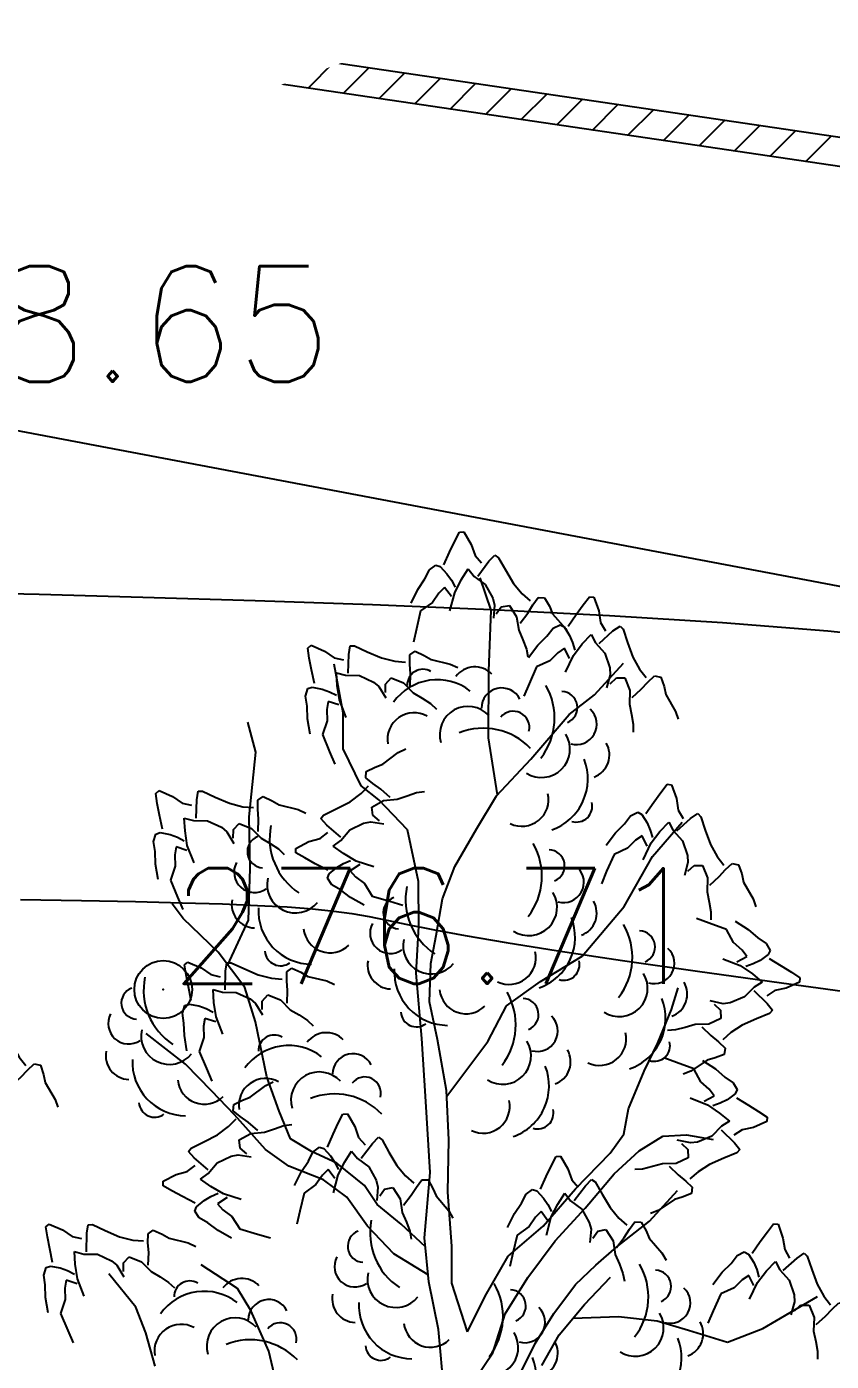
# Model space of a CAD drawing. Header units: millimetres. Extents: x 524954 to 526204, y 9523489 to 9524010.
# Drawn here: x 525832.31 to 525839.28, y 9523689.98 to 9523701.54 of the extents above; entities that cross this region are included whole.
import ezdxf
from ezdxf import colors
from ezdxf.entities.mleader import LeaderData, LeaderLine
from ezdxf.enums import TextEntityAlignment as Align
from ezdxf.math import Vec2, Vec3

# ---------------------------------------------------------------- set-up
doc = ezdxf.new("R2010")
doc.units = ezdxf.units.MM
doc.header["$PDMODE"] = 32
doc.header["$PDSIZE"] = 0.5
doc.linetypes.add('ACAD_ISO12W100', pattern=[21, 12, -3, 0, -3, 0, -3])
for name, color, linetype in [('Arbre', 34, 'ACAD_ISO12W100'), ('Cloture', 7, 'Continuous'), ('CN_01_00', 3, 'Continuous'), ('CN_02_00', 4, 'Continuous'), ('ETQ PAIR', 7, 'Continuous'), ('Murs', 1, 'Continuous'), ('Route - Route de la corniche de Brazzaville - Textes - Arcs', 1, 'Continuous'), ('TopoAlt', 3, 'Continuous'), ('TOPOJIS', 7, 'Continuous')]:
    doc.layers.add(name, color=color, linetype=linetype)
doc.styles.add('Affichages route', font='arial.ttf', dxfattribs={"height": 0.5})
doc.styles.add('Simplex 1.0', font='Simplex.shx', dxfattribs={"width": 0.99, "height": 1})
doc.styles.get("Standard").update_dxf_attribs({"font": 'arial.ttf'})
doc.linetypes.add('LIMITE1', pattern='A,6.35,-2.54,[133,ltypeshp.shx,S=2.54,R=0,X=-2.54,Y=0],-2.54,25.4', length=36.83)

# ---------------------------------------------------------------- blocks, each defined once
blk = doc.blocks.new('TCPOINT M')
at = {"color": 0}
blk.add_point((0, 0), dxfattribs=at)
at = {"layer": 'TopoAlt', "style": 'Simplex 1.0', "width": 0.99}
blk.add_attdef('ALT', (0.15, 0.15), '', height=1, dxfattribs=at)
blk = doc.blocks.new('v088')
at = {"color": 3, "linetype": 'Continuous'}
for p, q in [((-0.024, 12.318), (0.016, 12.396)), ((0.016, 12.396), (0.055, 12.4)), ((0.055, 12.4), (0.118, 12.291)), ((-0.069, 12.224), (-0.024, 12.318)), ((0.118, 12.291), (0.152, 12.195)), ((-0.118, 12.113), (-0.069, 12.224)), ((0.152, 12.195), (0.207, 12.131)), ((0.175, 12.015), (0.272, 12.144)), ((0.272, 12.144), (0.324, 12.197)), ((0.324, 12.197), (0.356, 12.175)), ((0.356, 12.175), (0.415, 12.069)), ((-0.283, 11.991), (-0.243, 12.069)), ((-0.243, 12.069), (-0.188, 12.111)), ((-0.188, 12.111), (-0.15, 12.099)), ((-0.15, 12.099), (-0.092, 12.035)), ((-0.092, 12.035), (-0.054, 11.98)), ((0.032, 11.984), (0.092, 12.078)), ((0.092, 12.078), (0.144, 12.013)), ((0.415, 12.069), (0.484, 11.953)), ((-0.344, 11.901), (-0.283, 11.991)), ((-0.112, 11.918), (-0.162, 11.869)), ((-0.054, 11.839), (-0.112, 11.918)), ((-0.054, 11.98), (-0.022, 11.919)), ((-0.025, 11.872), (0.032, 11.984)), ((0.144, 12.013), (0.24, 11.942)), ((0.24, 11.942), (0.305, 11.825)), ((0.484, 11.953), (0.56, 11.862)), ((-0.403, 11.78), (-0.344, 11.901)), ((-0.162, 11.869), (-0.217, 11.788)), ((-0.066, 11.715), (-0.025, 11.872)), ((0.305, 11.825), (0.32, 11.765)), ((0.56, 11.862), (0.63, 11.801)), ((0.653, 11.766), (0.699, 11.829)), ((0.699, 11.829), (0.754, 11.828)), ((0.754, 11.828), (0.796, 11.754)), ((1.089, 11.768), (1.142, 11.837)), ((1.142, 11.837), (1.181, 11.833)), ((1.181, 11.833), (1.223, 11.714)), ((-0.32, 11.714), (-0.357, 11.558)), ((-0.217, 11.788), (-0.32, 11.714)), ((0.32, 11.765), (0.311, 11.65)), ((0.334, 11.69), (0.378, 11.749)), ((0.378, 11.749), (0.45, 11.762)), ((0.45, 11.762), (0.511, 11.664)), ((0.542, 11.608), (0.608, 11.694)), ((0.608, 11.694), (0.653, 11.766)), ((0.796, 11.754), (0.824, 11.689)), ((0.824, 11.689), (0.934, 11.561)), ((0.958, 11.583), (1.027, 11.683)), ((1.027, 11.683), (1.089, 11.768)), ((1.223, 11.714), (1.239, 11.614)), ((0.511, 11.664), (0.53, 11.547)), ((0.827, 11.564), (0.889, 11.595)), ((0.889, 11.595), (0.923, 11.575)), ((0.923, 11.575), (0.969, 11.502)), ((1.239, 11.614), (1.281, 11.541)), ((1.346, 11.541), (1.408, 11.583)), ((1.408, 11.583), (1.435, 11.556)), ((-0.357, 11.558), (-0.382, 11.444)), ((0.53, 11.547), (0.565, 11.463)), ((0.565, 11.463), (0.596, 11.383)), ((0.696, 11.418), (0.773, 11.494)), ((0.773, 11.494), (0.827, 11.564)), ((0.934, 11.561), (0.97, 11.497)), ((0.969, 11.502), (0.996, 11.441)), ((1.081, 11.429), (1.158, 11.51)), ((1.158, 11.51), (1.196, 11.437)), ((1.227, 11.433), (1.346, 11.541)), ((1.435, 11.556), (1.473, 11.441)), ((-1.299, 11.392), (-1.27, 11.417)), ((-1.285, 11.305), (-1.299, 11.392)), ((-1.27, 11.417), (-1.154, 11.366)), ((-1.154, 11.366), (-1.07, 11.309)), ((-0.947, 11.176), (-0.943, 11.337)), ((-0.943, 11.337), (-0.932, 11.411)), ((-0.932, 11.411), (-0.894, 11.412)), ((-0.894, 11.412), (-0.784, 11.361)), ((-0.784, 11.361), (-0.66, 11.307)), ((-0.413, 11.333), (-0.367, 11.365)), ((-0.413, 11.254), (-0.413, 11.333)), ((-0.367, 11.365), (-0.29, 11.329)), ((0.596, 11.383), (0.609, 11.315)), ((0.615, 11.31), (0.696, 11.418)), ((0.869, 11.352), (0.8, 11.283)), ((0.927, 11.391), (0.869, 11.352)), ((0.969, 11.302), (0.927, 11.391)), ((0.996, 11.441), (1.016, 11.375)), ((1.004, 11.329), (1.081, 11.429)), ((1.196, 11.437), (1.277, 11.348)), ((1.277, 11.348), (1.319, 11.221)), ((1.473, 11.441), (1.519, 11.314)), ((-1.266, 11.203), (-1.285, 11.305)), ((-1.07, 11.309), (-0.988, 11.29)), ((-0.66, 11.307), (-0.544, 11.278)), ((-0.544, 11.278), (-0.452, 11.27)), ((-0.408, 11.17), (-0.413, 11.254)), ((-0.29, 11.329), (-0.229, 11.292)), ((-0.229, 11.292), (-0.065, 11.254)), ((-0.065, 11.254), (0.001, 11.223)), ((0.685, 11.229), (0.619, 11.083)), ((0.8, 11.283), (0.685, 11.229)), ((0.935, 11.183), (1.004, 11.329)), ((1.319, 11.221), (1.323, 11.16)), ((1.519, 11.314), (1.577, 11.21)), ((-1.241, 11.084), (-1.266, 11.203)), ((-1.05, 11.179), (-0.971, 11.157)), ((-1.044, 11.067), (-1.05, 11.179)), ((-0.971, 11.157), (-0.851, 11.155)), ((-0.851, 11.155), (-0.73, 11.098)), ((-0.626, 11.08), (-0.576, 11.133)), ((-0.576, 11.133), (-0.468, 11.09)), ((-0.41, 11.061), (-0.408, 11.17)), ((1.323, 11.16), (1.292, 11.048)), ((1.323, 11.083), (1.377, 11.133)), ((1.377, 11.133), (1.45, 11.133)), ((1.45, 11.133), (1.492, 11.025)), ((1.577, 11.21), (1.635, 11.137)), ((1.65, 11.098), (1.708, 11.152)), ((1.708, 11.152), (1.762, 11.141)), ((1.762, 11.141), (1.789, 11.06)), ((-1.317, 10.975), (-1.297, 11.041)), ((-1.297, 11.041), (-1.259, 11.053)), ((-1.259, 11.053), (-1.174, 11.037)), ((-1.174, 11.037), (-1.111, 11.014)), ((-1.111, 11.014), (-1.05, 10.983)), ((-1.024, 10.943), (-1.044, 11.067)), ((-0.73, 11.098), (-0.682, 11.059)), ((-0.682, 11.059), (-0.622, 10.96)), ((-0.626, 11.006), (-0.626, 11.08)), ((-0.468, 11.09), (-0.384, 11.005)), ((-0.384, 11.005), (-0.307, 10.958)), ((0.619, 11.083), (0.573, 10.975)), ((1.492, 11.025), (1.489, 10.906)), ((1.512, 10.964), (1.592, 11.037)), ((1.592, 11.037), (1.65, 11.098)), ((1.789, 11.06), (1.804, 10.991)), ((1.804, 10.991), (1.889, 10.844)), ((-1.303, 10.889), (-1.317, 10.975)), ((-1.3, 10.78), (-1.303, 10.889)), ((-1.122, 10.929), (-1.134, 10.861)), ((-1.029, 10.899), (-1.122, 10.929)), ((-0.966, 10.792), (-1.024, 10.943)), ((-0.307, 10.958), (-0.234, 10.911)), ((-0.234, 10.911), (-0.184, 10.864)), ((1.489, 10.906), (1.508, 10.818)), ((-1.277, 10.647), (-1.3, 10.78)), ((-1.131, 10.763), (-1.171, 10.642)), ((-1.134, 10.861), (-1.131, 10.763)), ((1.508, 10.818), (1.523, 10.733)), ((1.889, 10.844), (1.912, 10.775)), ((-1.171, 10.642), (-1.109, 10.494)), ((1.523, 10.733), (1.523, 10.664)), ((-1.109, 10.494), (-1.063, 10.387)), ((-0.648, 10.385), (-0.514, 10.488)), ((-0.514, 10.488), (-0.448, 10.519)), ((-0.796, 10.268), (-0.791, 10.323)), ((-0.791, 10.323), (-0.715, 10.36)), ((-0.715, 10.36), (-0.648, 10.385)), ((-0.836, 10.131), (-0.771, 10.198)), ((-0.735, 10.218), (-0.796, 10.268)), ((-0.666, 10.169), (-0.735, 10.218)), ((1.762, 10.142), (1.816, 10.212)), ((1.816, 10.212), (1.854, 10.208)), ((1.854, 10.208), (1.896, 10.089)), ((-2.616, 10.132), (-2.587, 10.158)), ((-2.603, 10.046), (-2.616, 10.132)), ((-2.587, 10.158), (-2.471, 10.107)), ((-2.471, 10.107), (-2.388, 10.049)), ((-2.264, 9.917), (-2.261, 10.077)), ((-2.261, 10.077), (-2.249, 10.151)), ((-2.249, 10.151), (-2.211, 10.152)), ((-2.211, 10.152), (-2.101, 10.101)), ((-2.101, 10.101), (-1.977, 10.047)), ((-1.731, 9.995), (-1.73, 10.074)), ((-1.73, 10.074), (-1.685, 10.105)), ((-1.685, 10.105), (-1.608, 10.069)), ((-1.608, 10.069), (-1.547, 10.033)), ((-0.931, 10.06), (-0.836, 10.131)), ((-0.743, 10.015), (-0.642, 10.071)), ((-0.583, 10.098), (-0.666, 10.169)), ((-0.642, 10.071), (-0.523, 10.083)), ((-0.523, 10.083), (-0.438, 10.113)), ((-0.438, 10.113), (-0.356, 10.14)), ((-0.356, 10.14), (-0.287, 10.149)), ((1.7, 10.058), (1.762, 10.142)), ((1.896, 10.089), (1.912, 9.989)), ((-2.583, 9.943), (-2.603, 10.046)), ((-2.388, 10.049), (-2.306, 10.03)), ((-1.977, 10.047), (-1.862, 10.018)), ((-1.862, 10.018), (-1.769, 10.01)), ((-1.725, 9.911), (-1.731, 9.995)), ((-1.547, 10.033), (-1.382, 9.994)), ((-1.382, 9.994), (-1.316, 9.963)), ((-1.184, 9.915), (-1.161, 9.945)), ((-1.161, 9.945), (-1.051, 9.998)), ((-1.051, 9.998), (-0.931, 10.06)), ((-0.734, 9.943), (-0.743, 10.015)), ((1.5, 9.939), (1.562, 9.969)), ((1.562, 9.969), (1.596, 9.95)), ((1.596, 9.95), (1.643, 9.877)), ((1.631, 9.958), (1.7, 10.058)), ((1.912, 9.989), (1.954, 9.915)), ((2.019, 9.915), (2.081, 9.958)), ((2.081, 9.958), (2.108, 9.931)), ((-2.558, 9.824), (-2.583, 9.943)), ((-2.368, 9.919), (-2.288, 9.897)), ((-2.362, 9.808), (-2.368, 9.919)), ((-2.288, 9.897), (-2.168, 9.895)), ((-2.168, 9.895), (-2.047, 9.839)), ((-2.047, 9.839), (-2, 9.799)), ((-1.943, 9.82), (-1.893, 9.873)), ((-1.893, 9.873), (-1.786, 9.83)), ((-1.786, 9.83), (-1.702, 9.745)), ((-1.728, 9.802), (-1.725, 9.911)), ((-1.134, 9.859), (-1.184, 9.915)), ((-1.012, 9.755), (-1.134, 9.859)), ((-0.934, 9.816), (-0.814, 9.874)), ((-0.814, 9.874), (-0.753, 9.886)), ((-0.753, 9.886), (-0.639, 9.87)), ((-0.677, 9.896), (-0.734, 9.943)), ((1.369, 9.792), (1.446, 9.869)), ((1.446, 9.869), (1.5, 9.939)), ((1.643, 9.877), (1.669, 9.815)), ((1.754, 9.804), (1.831, 9.885)), ((1.831, 9.885), (1.869, 9.812)), ((1.9, 9.808), (2.019, 9.915)), ((2.108, 9.931), (2.146, 9.815)), ((-2.634, 9.715), (-2.614, 9.781)), ((-2.621, 9.629), (-2.634, 9.715)), ((-2.614, 9.781), (-2.576, 9.793)), ((-2.576, 9.793), (-2.492, 9.777)), ((-2.492, 9.777), (-2.428, 9.754)), ((-2.428, 9.754), (-2.368, 9.723)), ((-2.342, 9.683), (-2.362, 9.808)), ((-2, 9.799), (-1.94, 9.7)), ((-1.944, 9.746), (-1.943, 9.82)), ((-1.702, 9.745), (-1.624, 9.699)), ((-1.402, 9.657), (-1.289, 9.715)), ((-1.289, 9.715), (-1.192, 9.743)), ((-1.192, 9.743), (-1.125, 9.794)), ((-1.079, 9.676), (-1.011, 9.724)), ((-1.011, 9.724), (-0.934, 9.816)), ((1.289, 9.685), (1.369, 9.792)), ((1.542, 9.727), (1.473, 9.658)), ((1.6, 9.765), (1.542, 9.727)), ((1.643, 9.677), (1.6, 9.765)), ((1.669, 9.815), (1.689, 9.75)), ((1.677, 9.704), (1.754, 9.804)), ((1.869, 9.812), (1.95, 9.723)), ((1.95, 9.723), (1.993, 9.596)), ((2.146, 9.815), (2.193, 9.689)), ((-2.617, 9.52), (-2.621, 9.629)), ((-2.439, 9.669), (-2.451, 9.601)), ((-2.451, 9.601), (-2.448, 9.503)), ((-2.346, 9.639), (-2.439, 9.669)), ((-2.283, 9.532), (-2.342, 9.683)), ((-1.624, 9.699), (-1.552, 9.652)), ((-1.552, 9.652), (-1.502, 9.604)), ((-1.401, 9.619), (-1.402, 9.657)), ((-1.325, 9.574), (-1.401, 9.619)), ((-0.989, 9.611), (-1.079, 9.676)), ((-0.88, 9.547), (-0.989, 9.611)), ((1.358, 9.604), (1.292, 9.458)), ((1.473, 9.658), (1.358, 9.604)), ((1.608, 9.558), (1.677, 9.704)), ((2.193, 9.689), (2.25, 9.585)), ((-2.595, 9.387), (-2.617, 9.52)), ((-2.448, 9.503), (-2.488, 9.382)), ((-1.233, 9.524), (-1.325, 9.574)), ((-1.125, 9.469), (-1.233, 9.524)), ((-1.113, 9.435), (-1.047, 9.49)), ((-1.047, 9.49), (-0.989, 9.525)), ((-0.989, 9.525), (-0.927, 9.553)), ((-0.848, 9.516), (-0.931, 9.463)), ((-0.726, 9.498), (-0.88, 9.547)), ((1.996, 9.535), (1.966, 9.423)), ((1.993, 9.596), (1.996, 9.535)), ((1.996, 9.458), (2.05, 9.508)), ((2.05, 9.508), (2.123, 9.508)), ((2.123, 9.508), (2.166, 9.4)), ((2.25, 9.585), (2.308, 9.512)), ((2.323, 9.473), (2.381, 9.527)), ((2.381, 9.527), (2.435, 9.515)), ((2.435, 9.515), (2.462, 9.435)), ((-2.488, 9.382), (-2.427, 9.234)), ((-1.128, 9.398), (-1.113, 9.435)), ((-1.089, 9.341), (-1.128, 9.398)), ((-0.931, 9.463), (-0.885, 9.411)), ((-0.885, 9.411), (-0.807, 9.351)), ((1.292, 9.458), (1.246, 9.35)), ((2.166, 9.4), (2.162, 9.281)), ((2.185, 9.338), (2.266, 9.412)), ((2.266, 9.412), (2.323, 9.473)), ((2.462, 9.435), (2.477, 9.365)), ((-1.014, 9.297), (-1.089, 9.341)), ((-0.927, 9.231), (-1.014, 9.297)), ((-0.807, 9.351), (-0.739, 9.244)), ((2.162, 9.281), (2.181, 9.192)), ((2.477, 9.365), (2.562, 9.219)), ((-2.427, 9.234), (-2.38, 9.127)), ((-0.81, 9.165), (-0.927, 9.231)), ((-0.739, 9.244), (-0.586, 9.198)), ((-0.586, 9.198), (-0.473, 9.166)), ((2.181, 9.192), (2.196, 9.108)), ((2.562, 9.219), (2.585, 9.15)), ((2.18, 9.009), (2.07, 9.048)), ((2.196, 9.108), (2.196, 9.038)), ((2.406, 9.027), (2.519, 8.953)), ((2.33, 8.953), (2.18, 9.009)), ((2.391, 8.841), (2.33, 8.953)), ((2.519, 8.953), (2.601, 8.881)), ((2.465, 8.776), (2.391, 8.841)), ((2.601, 8.881), (2.673, 8.832)), ((2.673, 8.832), (2.708, 8.773)), ((2.3, 8.701), (2.45, 8.641)), ((2.421, 8.673), (2.507, 8.721)), ((2.507, 8.721), (2.465, 8.776)), ((2.621, 8.686), (2.561, 8.655)), ((2.691, 8.737), (2.621, 8.686)), ((2.708, 8.773), (2.691, 8.737)), ((2.701, 8.703), (2.805, 8.64)), ((-2.366, 8.647), (-2.337, 8.672)), ((-2.353, 8.56), (-2.366, 8.647)), ((-2.333, 8.457), (-2.353, 8.56)), ((-2.337, 8.672), (-2.221, 8.621)), ((-2.221, 8.621), (-2.138, 8.563)), ((-2.138, 8.563), (-2.056, 8.544)), ((-2.014, 8.431), (-2.011, 8.592)), ((-2.011, 8.592), (-1.999, 8.665)), ((-1.999, 8.665), (-1.961, 8.666)), ((-1.961, 8.666), (-1.851, 8.615)), ((-1.851, 8.615), (-1.727, 8.562)), ((-1.727, 8.562), (-1.612, 8.532)), ((-1.481, 8.509), (-1.48, 8.588)), ((-1.48, 8.588), (-1.435, 8.619)), ((-1.435, 8.619), (-1.357, 8.583)), ((-1.357, 8.583), (-1.297, 8.547)), ((2.45, 8.641), (2.555, 8.57)), ((2.561, 8.655), (2.497, 8.632)), ((2.555, 8.57), (2.64, 8.498)), ((2.805, 8.64), (2.893, 8.584)), ((2.893, 8.584), (2.966, 8.534)), ((-2.308, 8.338), (-2.333, 8.457)), ((-1.612, 8.532), (-1.519, 8.524)), ((-1.475, 8.425), (-1.481, 8.509)), ((-1.297, 8.547), (-1.132, 8.508)), ((-1.132, 8.508), (-1.066, 8.477)), ((2.57, 8.455), (2.487, 8.369)), ((2.64, 8.498), (2.57, 8.455)), ((2.848, 8.446), (2.749, 8.424)), ((2.964, 8.496), (2.848, 8.446)), ((2.966, 8.534), (2.964, 8.496)), ((-2.118, 8.433), (-2.038, 8.411)), ((-2.112, 8.322), (-2.118, 8.433)), ((-2.038, 8.411), (-1.918, 8.409)), ((-1.918, 8.409), (-1.797, 8.353)), ((-1.797, 8.353), (-1.75, 8.313)), ((-1.694, 8.261), (-1.693, 8.334)), ((-1.693, 8.334), (-1.643, 8.387)), ((-1.643, 8.387), (-1.536, 8.344)), ((-1.536, 8.344), (-1.452, 8.259)), ((-1.478, 8.316), (-1.475, 8.425)), ((2.301, 8.311), (2.188, 8.335)), ((2.487, 8.369), (2.362, 8.319)), ((2.568, 8.425), (2.683, 8.312)), ((2.749, 8.424), (2.679, 8.378)), ((-2.384, 8.23), (-2.364, 8.296)), ((-2.371, 8.143), (-2.384, 8.23)), ((-2.364, 8.296), (-2.326, 8.308)), ((-2.326, 8.308), (-2.242, 8.291)), ((-2.242, 8.291), (-2.178, 8.268)), ((-2.178, 8.268), (-2.118, 8.237)), ((-2.092, 8.197), (-2.112, 8.322)), ((-1.75, 8.313), (-1.69, 8.215)), ((-1.452, 8.259), (-1.374, 8.213)), ((-1.374, 8.213), (-1.302, 8.166)), ((2.225, 8.306), (2.278, 8.256)), ((2.278, 8.256), (2.282, 8.183)), ((2.362, 8.319), (2.301, 8.311)), ((2.704, 8.225), (2.591, 8.179)), ((2.683, 8.312), (2.729, 8.254)), ((2.729, 8.254), (2.704, 8.225)), ((-2.367, 8.034), (-2.371, 8.143)), ((-2.189, 8.184), (-2.201, 8.115)), ((-2.201, 8.115), (-2.198, 8.017)), ((-2.096, 8.154), (-2.189, 8.184)), ((-2.033, 8.047), (-2.092, 8.197)), ((-1.302, 8.166), (-1.252, 8.118)), ((1.971, 8.105), (1.888, 8.085)), ((2.058, 8.13), (1.971, 8.105)), ((2.178, 8.134), (2.058, 8.13)), ((2.117, 8.111), (2.195, 8.035)), ((2.282, 8.183), (2.178, 8.134)), ((2.467, 8.125), (2.367, 8.061)), ((2.591, 8.179), (2.467, 8.125)), ((-2.345, 7.902), (-2.367, 8.034)), ((-2.198, 8.017), (-2.238, 7.897)), ((1.888, 8.085), (1.819, 8.08)), ((2.195, 8.035), (2.261, 7.981)), ((2.261, 7.981), (2.318, 7.927)), ((2.367, 8.061), (2.298, 7.999)), ((-2.238, 7.897), (-2.177, 7.749)), ((2.31, 7.872), (2.231, 7.841)), ((2.318, 7.927), (2.31, 7.872)), ((-2.177, 7.749), (-2.13, 7.641)), ((1.896, 7.802), (1.786, 7.841)), ((2.046, 7.746), (1.896, 7.802)), ((2.163, 7.821), (2.022, 7.727)), ((2.123, 7.82), (2.235, 7.746)), ((2.231, 7.841), (2.163, 7.821)), ((-1.663, 7.603), (-1.598, 7.634)), ((2.022, 7.727), (1.955, 7.7)), ((2.107, 7.634), (2.046, 7.746)), ((2.181, 7.57), (2.107, 7.634)), ((2.235, 7.746), (2.317, 7.675)), ((2.317, 7.675), (2.389, 7.625)), ((-1.797, 7.5), (-1.663, 7.603)), ((2.223, 7.514), (2.181, 7.57)), ((2.407, 7.53), (2.337, 7.479)), ((2.389, 7.625), (2.424, 7.566)), ((2.424, 7.566), (2.407, 7.53)), ((-1.945, 7.383), (-1.94, 7.438)), ((-1.94, 7.438), (-1.864, 7.475)), ((-1.864, 7.475), (-1.797, 7.5)), ((2.016, 7.494), (2.166, 7.434)), ((2.137, 7.467), (2.223, 7.514)), ((2.166, 7.434), (2.271, 7.363)), ((2.277, 7.448), (2.213, 7.425)), ((2.337, 7.479), (2.277, 7.448)), ((2.417, 7.496), (2.521, 7.433)), ((2.521, 7.433), (2.609, 7.377)), ((-1.985, 7.246), (-1.92, 7.313)), ((-1.884, 7.333), (-1.945, 7.383)), ((-1.815, 7.284), (-1.884, 7.333)), ((-1.034, 7.275), (-0.994, 7.353)), ((-0.994, 7.353), (-0.955, 7.356)), ((-0.955, 7.356), (-0.891, 7.247)), ((2.271, 7.363), (2.357, 7.292)), ((2.357, 7.292), (2.286, 7.249)), ((2.68, 7.289), (2.564, 7.239)), ((2.609, 7.377), (2.682, 7.328)), ((2.682, 7.328), (2.68, 7.289)), ((-2.2, 7.113), (-2.081, 7.175)), ((-2.081, 7.175), (-1.985, 7.246)), ((-1.892, 7.13), (-1.791, 7.186)), ((-1.732, 7.213), (-1.815, 7.284)), ((-1.791, 7.186), (-1.672, 7.198)), ((-1.672, 7.198), (-1.587, 7.228)), ((-1.587, 7.228), (-1.505, 7.255)), ((-1.505, 7.255), (-1.436, 7.264)), ((-1.128, 7.069), (-1.078, 7.18)), ((-1.078, 7.18), (-1.034, 7.275)), ((-0.891, 7.247), (-0.858, 7.151)), ((2.286, 7.249), (2.203, 7.162)), ((2.284, 7.218), (2.399, 7.105)), ((2.465, 7.218), (2.395, 7.171)), ((2.564, 7.239), (2.465, 7.218)), ((-2.333, 7.03), (-2.31, 7.06)), ((-2.31, 7.06), (-2.2, 7.113)), ((-1.883, 7.058), (-1.892, 7.13)), ((-1.826, 7.011), (-1.883, 7.058)), ((-1.253, 7.025), (-1.198, 7.067)), ((-1.198, 7.067), (-1.16, 7.055)), ((-1.16, 7.055), (-1.101, 6.992)), ((-0.858, 7.151), (-0.802, 7.088)), ((-0.835, 6.972), (-0.738, 7.1)), ((-0.738, 7.1), (-0.686, 7.153)), ((-0.686, 7.153), (-0.654, 7.131)), ((-0.654, 7.131), (-0.595, 7.025)), ((2.018, 7.104), (1.904, 7.128)), ((1.941, 7.1), (1.994, 7.049)), ((2.079, 7.112), (2.018, 7.104)), ((2.203, 7.162), (2.079, 7.112)), ((2.399, 7.105), (2.445, 7.047)), ((-2.283, 6.974), (-2.333, 7.03)), ((-2.161, 6.87), (-2.283, 6.974)), ((-2.083, 6.931), (-1.963, 6.989)), ((-1.963, 6.989), (-1.902, 7.001)), ((-1.902, 7.001), (-1.788, 6.985)), ((-1.354, 6.857), (-1.293, 6.947)), ((-1.293, 6.947), (-1.253, 7.025)), ((-1.101, 6.992), (-1.063, 6.936)), ((-1.035, 6.828), (-0.978, 6.941)), ((-0.978, 6.941), (-0.918, 7.034)), ((-0.918, 7.034), (-0.866, 6.97)), ((-0.866, 6.97), (-0.77, 6.898)), ((-0.595, 7.025), (-0.526, 6.909)), ((0.813, 6.909), (0.853, 6.987)), ((0.853, 6.987), (0.891, 6.991)), ((0.891, 6.991), (0.955, 6.881)), ((1.999, 6.976), (1.894, 6.927)), ((1.994, 7.049), (1.999, 6.976)), ((2.307, 6.972), (2.184, 6.918)), ((2.42, 7.018), (2.307, 6.972)), ((2.445, 7.047), (2.42, 7.018)), ((-2.551, 6.772), (-2.439, 6.83)), ((-2.439, 6.83), (-2.342, 6.858)), ((-2.342, 6.858), (-2.275, 6.909)), ((-2.228, 6.791), (-2.161, 6.839)), ((-2.161, 6.839), (-2.083, 6.931)), ((-1.413, 6.737), (-1.354, 6.857)), ((-1.172, 6.826), (-1.227, 6.745)), ((-1.122, 6.874), (-1.172, 6.826)), ((-1.064, 6.795), (-1.122, 6.874)), ((-1.076, 6.671), (-1.035, 6.828)), ((-1.063, 6.936), (-1.032, 6.875)), ((-0.77, 6.898), (-0.705, 6.781)), ((-0.526, 6.909), (-0.45, 6.818)), ((0.768, 6.815), (0.813, 6.909)), ((0.955, 6.881), (0.989, 6.786)), ((1.604, 6.878), (1.535, 6.874)), ((1.688, 6.899), (1.604, 6.878)), ((1.775, 6.923), (1.688, 6.899)), ((1.894, 6.927), (1.775, 6.923)), ((1.834, 6.904), (1.912, 6.828)), ((1.912, 6.828), (1.977, 6.774)), ((2.084, 6.854), (2.014, 6.792)), ((2.184, 6.918), (2.084, 6.854)), ((-2.55, 6.734), (-2.551, 6.772)), ((-2.475, 6.689), (-2.55, 6.734)), ((-2.138, 6.726), (-2.228, 6.791)), ((-2.029, 6.662), (-2.138, 6.726)), ((-1.227, 6.745), (-1.33, 6.67)), ((-0.705, 6.781), (-0.69, 6.721)), ((-0.69, 6.721), (-0.699, 6.606)), ((-0.632, 6.705), (-0.56, 6.719)), ((-0.56, 6.719), (-0.498, 6.621)), ((-0.45, 6.818), (-0.379, 6.757)), ((-0.402, 6.651), (-0.357, 6.722)), ((-0.357, 6.722), (-0.31, 6.785)), ((-0.31, 6.785), (-0.255, 6.784)), ((-0.255, 6.784), (-0.214, 6.71)), ((-0.214, 6.71), (-0.186, 6.645)), ((0.719, 6.703), (0.768, 6.815)), ((0.989, 6.786), (1.044, 6.722)), ((1.011, 6.606), (1.108, 6.734)), ((1.108, 6.734), (1.161, 6.787)), ((1.161, 6.787), (1.192, 6.766)), ((1.192, 6.766), (1.252, 6.66)), ((1.977, 6.774), (2.034, 6.72)), ((2.034, 6.72), (2.026, 6.666)), ((-2.383, 6.639), (-2.475, 6.689)), ((-2.274, 6.584), (-2.383, 6.639)), ((-2.262, 6.55), (-2.196, 6.606)), ((-2.196, 6.606), (-2.138, 6.64)), ((-2.138, 6.64), (-2.076, 6.668)), ((-1.998, 6.632), (-2.08, 6.578)), ((-1.875, 6.613), (-2.029, 6.662)), ((-1.33, 6.67), (-1.367, 6.514)), ((-0.675, 6.646), (-0.632, 6.705)), ((-0.498, 6.621), (-0.48, 6.503)), ((-0.468, 6.564), (-0.402, 6.651)), ((-0.186, 6.645), (-0.075, 6.517)), ((0.554, 6.582), (0.594, 6.66)), ((0.594, 6.66), (0.649, 6.702)), ((0.649, 6.702), (0.686, 6.689)), ((0.686, 6.689), (0.745, 6.626)), ((0.745, 6.626), (0.783, 6.571)), ((0.868, 6.575), (0.929, 6.669)), ((0.929, 6.669), (0.98, 6.604)), ((0.98, 6.604), (1.076, 6.532)), ((1.252, 6.66), (1.321, 6.544)), ((1.879, 6.614), (1.738, 6.52)), ((1.947, 6.634), (1.879, 6.614)), ((2.026, 6.666), (1.947, 6.634)), ((-2.277, 6.513), (-2.262, 6.55)), ((-2.238, 6.456), (-2.277, 6.513)), ((-2.08, 6.578), (-2.034, 6.526)), ((-2.034, 6.526), (-1.957, 6.466)), ((-1.367, 6.514), (-1.392, 6.4)), ((-0.48, 6.503), (-0.444, 6.419)), ((-0.075, 6.517), (-0.04, 6.453)), ((0.433, 6.371), (0.493, 6.492)), ((0.493, 6.492), (0.554, 6.582)), ((0.724, 6.509), (0.675, 6.46)), ((0.782, 6.43), (0.724, 6.509)), ((0.783, 6.571), (0.814, 6.51)), ((0.811, 6.463), (0.868, 6.575)), ((1.076, 6.532), (1.141, 6.416)), ((1.321, 6.544), (1.397, 6.452)), ((1.738, 6.52), (1.671, 6.493)), ((-3.568, 6.377), (-3.539, 6.402)), ((-3.555, 6.29), (-3.568, 6.377)), ((-3.539, 6.402), (-3.423, 6.351)), ((-3.213, 6.322), (-3.201, 6.396)), ((-3.201, 6.396), (-3.163, 6.397)), ((-3.163, 6.397), (-3.053, 6.346)), ((-2.163, 6.412), (-2.238, 6.456)), ((-2.076, 6.346), (-2.163, 6.412)), ((-1.957, 6.466), (-1.888, 6.359)), ((-0.444, 6.419), (-0.414, 6.339)), ((0.62, 6.379), (0.516, 6.305)), ((0.675, 6.46), (0.62, 6.379)), ((0.771, 6.306), (0.811, 6.463)), ((1.141, 6.416), (1.157, 6.356)), ((1.397, 6.452), (1.467, 6.391)), ((1.489, 6.356), (1.536, 6.42)), ((1.536, 6.42), (1.591, 6.419)), ((1.591, 6.419), (1.633, 6.344)), ((2.685, 6.334), (2.739, 6.404)), ((2.739, 6.404), (2.777, 6.4)), ((2.777, 6.4), (2.82, 6.28)), ((-3.535, 6.188), (-3.555, 6.29)), ((-3.423, 6.351), (-3.34, 6.294)), ((-3.34, 6.294), (-3.258, 6.275)), ((-3.216, 6.161), (-3.213, 6.322)), ((-3.053, 6.346), (-2.929, 6.292)), ((-2.929, 6.292), (-2.814, 6.263)), ((-2.814, 6.263), (-2.721, 6.255)), ((-2.683, 6.24), (-2.682, 6.318)), ((-2.682, 6.318), (-2.637, 6.35)), ((-2.637, 6.35), (-2.56, 6.314)), ((-2.56, 6.314), (-2.499, 6.278)), ((-2.499, 6.278), (-2.334, 6.239)), ((-1.959, 6.28), (-2.076, 6.346)), ((-1.888, 6.359), (-1.735, 6.313)), ((-1.735, 6.313), (-1.622, 6.281)), ((-0.414, 6.339), (-0.401, 6.271)), ((0.516, 6.305), (0.479, 6.149)), ((1.157, 6.356), (1.147, 6.241)), ((1.171, 6.28), (1.215, 6.339)), ((1.215, 6.339), (1.286, 6.353)), ((1.286, 6.353), (1.348, 6.255)), ((1.348, 6.255), (1.367, 6.137)), ((1.378, 6.198), (1.444, 6.285)), ((1.444, 6.285), (1.489, 6.356)), ((1.633, 6.344), (1.661, 6.279)), ((1.661, 6.279), (1.771, 6.151)), ((2.554, 6.15), (2.623, 6.25)), ((2.623, 6.25), (2.685, 6.334)), ((2.82, 6.28), (2.835, 6.18)), ((-3.51, 6.069), (-3.535, 6.188)), ((-3.32, 6.164), (-3.24, 6.142)), ((-3.314, 6.053), (-3.32, 6.164)), ((-3.24, 6.142), (-3.121, 6.14)), ((-3.121, 6.14), (-2.999, 6.083)), ((-2.677, 6.155), (-2.683, 6.24)), ((-2.68, 6.046), (-2.677, 6.155)), ((-2.334, 6.239), (-2.268, 6.208)), ((0.479, 6.149), (0.454, 6.035)), ((1.367, 6.137), (1.402, 6.054)), ((1.771, 6.151), (1.807, 6.088)), ((2.37, 6.061), (2.423, 6.13)), ((2.423, 6.13), (2.485, 6.161)), ((2.485, 6.161), (2.52, 6.142)), ((2.52, 6.142), (2.566, 6.069)), ((2.835, 6.18), (2.877, 6.107)), ((2.943, 6.107), (3.004, 6.15)), ((3.004, 6.15), (3.031, 6.123)), ((-3.586, 5.96), (-3.566, 6.026)), ((-3.566, 6.026), (-3.528, 6.038)), ((-3.528, 6.038), (-3.444, 6.022)), ((-3.444, 6.022), (-3.38, 5.999)), ((-3.294, 5.928), (-3.314, 6.053)), ((-2.999, 6.083), (-2.952, 6.044)), ((-2.952, 6.044), (-2.892, 5.945)), ((-2.896, 5.991), (-2.895, 6.065)), ((-2.895, 6.065), (-2.845, 6.118)), ((-2.845, 6.118), (-2.738, 6.075)), ((-2.738, 6.075), (-2.654, 5.99)), ((1.402, 6.054), (1.433, 5.974)), ((2.293, 5.984), (2.37, 6.061)), ((2.566, 6.069), (2.593, 6.007)), ((2.677, 5.996), (2.754, 6.077)), ((2.754, 6.077), (2.793, 6.004)), ((2.823, 6), (2.943, 6.107)), ((3.031, 6.123), (3.07, 6.007)), ((-3.573, 5.874), (-3.586, 5.96)), ((-3.392, 5.914), (-3.403, 5.846)), ((-3.298, 5.884), (-3.392, 5.914)), ((-3.38, 5.999), (-3.32, 5.968)), ((-3.235, 5.777), (-3.294, 5.928)), ((-2.654, 5.99), (-2.576, 5.943)), ((-2.576, 5.943), (-2.504, 5.896)), ((1.433, 5.974), (1.446, 5.906)), ((2.212, 5.877), (2.293, 5.984)), ((2.466, 5.919), (2.396, 5.85)), ((2.523, 5.957), (2.466, 5.919)), ((2.566, 5.869), (2.523, 5.957)), ((2.593, 6.007), (2.612, 5.942)), ((2.6, 5.896), (2.677, 5.996)), ((2.793, 6.004), (2.873, 5.915)), ((2.873, 5.915), (2.916, 5.788)), ((3.07, 6.007), (3.116, 5.88)), ((-3.57, 5.765), (-3.573, 5.874)), ((-3.403, 5.846), (-3.4, 5.748)), ((-2.504, 5.896), (-2.454, 5.849)), ((2.281, 5.796), (2.216, 5.65)), ((2.396, 5.85), (2.281, 5.796)), ((2.531, 5.75), (2.6, 5.896)), ((2.916, 5.788), (2.92, 5.727)), ((3.116, 5.88), (3.173, 5.777)), ((-3.547, 5.632), (-3.57, 5.765)), ((-3.4, 5.748), (-3.44, 5.627)), ((2.92, 5.727), (2.889, 5.615)), ((2.92, 5.65), (2.973, 5.7)), ((2.973, 5.7), (3.047, 5.7)), ((3.047, 5.7), (3.089, 5.592)), ((3.173, 5.777), (3.231, 5.703)), ((3.247, 5.665), (3.304, 5.719)), ((3.304, 5.719), (3.358, 5.707)), ((3.358, 5.707), (3.385, 5.627)), ((-3.44, 5.627), (-3.379, 5.479)), ((2.216, 5.65), (2.169, 5.542)), ((3.089, 5.592), (3.085, 5.473)), ((3.108, 5.53), (3.189, 5.603)), ((3.189, 5.603), (3.247, 5.665)), ((3.385, 5.627), (3.4, 5.557)), ((3.4, 5.557), (3.485, 5.411)), ((-3.379, 5.479), (-3.332, 5.372)), ((3.085, 5.473), (3.104, 5.384)), ((3.104, 5.384), (3.12, 5.3)), ((3.485, 5.411), (3.508, 5.342)), ((3.12, 5.3), (3.12, 5.23))]:
    blk.add_line(p, q, dxfattribs=at)
at = {"linetype": 'Continuous'}
for p, q in [((0.29, 11.722), (0.197, 12)), ((0.27, 11.193), (0.29, 11.722)), ((-0.991, 10.831), (-1.069, 11.252)), ((1.188, 10.988), (1.437, 11.261)), ((0.269, 10.614), (0.27, 11.193)), ((0.968, 10.816), (1.188, 10.988)), ((-0.991, 10.52), (-0.991, 10.831)), ((0.634, 10.429), (0.968, 10.816)), ((-1.749, 10.491), (-1.817, 10.751)), ((0.345, 10.122), (0.269, 10.614)), ((-1.806, 9.931), (-1.749, 10.491)), ((-0.835, 10.2), (-0.991, 10.52)), ((0.336, 10.112), (0.634, 10.429)), ((-0.683, 10.078), (-0.835, 10.2)), ((-0.435, 9.816), (-0.683, 10.078)), ((0.168, 9.829), (0.336, 10.112)), ((-1.797, 9.483), (-1.806, 9.931)), ((1.69, 9.587), (1.945, 9.885)), ((-0.339, 9.37), (-0.435, 9.816)), ((-0.025, 9.501), (0.168, 9.829)), ((-1.812, 9.035), (-1.797, 9.483)), ((-0.131, 9.219), (-0.025, 9.501)), ((1.444, 9.153), (1.69, 9.587)), ((-0.337, 8.979), (-0.339, 9.37)), ((-2.378, 9.048), (-2.474, 9.177)), ((-0.186, 8.901), (-0.131, 9.219)), ((1.08, 8.722), (1.444, 9.153)), ((-2.074, 8.756), (-2.378, 9.048)), ((-1.992, 8.647), (-1.812, 9.035)), ((-0.36, 8.574), (-0.337, 8.979)), ((-0.231, 8.658), (-0.186, 8.901)), ((-1.843, 8.45), (-2.074, 8.756)), ((0.718, 8.503), (1.08, 8.722)), ((-0.311, 8.009), (-0.36, 8.574)), ((-0.243, 8.328), (-0.231, 8.658)), ((-1.75, 8.153), (-1.843, 8.45)), ((0.424, 8.292), (0.718, 8.503)), ((1.855, 8.26), (1.913, 8.447)), ((-0.174, 8), (-0.243, 8.328)), ((0.262, 7.984), (0.424, 8.292)), ((1.736, 7.971), (1.855, 8.26)), ((-1.653, 7.676), (-1.75, 8.153)), ((-2.358, 7.786), (-2.7, 8.052)), ((-0.274, 7.463), (-0.311, 8.009)), ((-0.096, 7.56), (-0.174, 8)), ((-0.093, 7.509), (0.262, 7.984)), ((1.617, 7.726), (1.736, 7.971)), ((-2.129, 7.554), (-2.358, 7.786)), ((-1.547, 7.38), (-1.653, 7.676)), ((1.481, 7.4), (1.617, 7.726)), ((-1.932, 7.347), (-2.129, 7.554)), ((-0.075, 7.131), (-0.096, 7.56)), ((-0.237, 6.848), (-0.274, 7.463)), ((-1.665, 7.048), (-1.932, 7.347)), ((-1.449, 7.14), (-1.547, 7.38)), ((1.442, 7.181), (1.481, 7.4)), ((1.321, 7.017), (1.442, 7.181)), ((1.778, 7.163), (1.983, 7.174)), ((1.983, 7.174), (2.214, 7.135)), ((-1.266, 7.031), (-1.449, 7.14)), ((-0.084, 6.677), (-0.075, 7.131)), ((1.575, 7.035), (1.778, 7.163)), ((-1.463, 6.903), (-1.665, 7.048)), ((-1.047, 6.93), (-1.266, 7.031)), ((1.023, 6.706), (1.321, 7.017)), ((1.356, 6.837), (1.575, 7.035)), ((-1.162, 6.785), (-1.463, 6.903)), ((-0.806, 6.736), (-1.047, 6.93)), ((-0.287, 6.281), (-0.237, 6.848)), ((1.107, 6.54), (1.356, 6.837)), ((-0.96, 6.634), (-1.162, 6.785)), ((-0.697, 6.571), (-0.806, 6.736)), ((-0.78, 6.382), (-0.96, 6.634)), ((-0.049, 6.211), (-0.084, 6.677)), ((0.743, 6.383), (1.023, 6.706)), ((1.663, 6.427), (1.906, 6.693)), ((-0.488, 6.401), (-0.697, 6.571)), ((0.846, 6.255), (1.107, 6.54)), ((-0.551, 6.145), (-0.78, 6.382)), ((-0.279, 6.204), (-0.488, 6.401)), ((0.438, 6.122), (0.743, 6.383)), ((1.381, 6.204), (1.663, 6.427)), ((-0.248, 5.902), (-0.287, 6.281)), ((0.61, 5.939), (0.846, 6.255)), ((-0.254, 5.961), (-0.551, 6.145)), ((-0.049, 5.888), (-0.049, 6.211)), ((1.198, 6.044), (1.381, 6.204)), ((-1.907, 5.843), (-2.222, 6.048)), ((0.24, 5.776), (0.438, 6.122)), ((1.021, 5.879), (1.198, 6.044)), ((-2.787, 5.681), (-3.023, 5.969)), ((-0.165, 5.487), (-0.248, 5.902)), ((0.411, 5.624), (0.61, 5.939)), ((1.1, 5.706), (1.325, 5.941)), ((-1.791, 5.652), (-1.907, 5.843)), ((0.085, 5.468), (-0.049, 5.888)), ((0.834, 5.626), (1.021, 5.879)), ((-2.701, 5.459), (-2.787, 5.681)), ((0.085, 5.468), (0.24, 5.776)), ((0.881, 5.441), (1.1, 5.706)), ((2.646, 5.496), (3.119, 5.774)), ((-1.635, 5.301), (-1.791, 5.652)), ((0.306, 5.286), (0.411, 5.624)), ((0.671, 5.368), (0.834, 5.626)), ((1.001, 5.586), (1.394, 5.601)), ((1.394, 5.601), (1.731, 5.564)), ((1.731, 5.564), (2, 5.483)), ((-2.621, 5.169), (-2.701, 5.459)), ((-0.107, 4.829), (-0.165, 5.487)), ((0.731, 5.176), (0.881, 5.441)), ((2, 5.483), (2.338, 5.378)), ((2.338, 5.378), (2.646, 5.496)), ((0.51, 5.041), (0.671, 5.368)), ((-1.559, 4.967), (-1.635, 5.301)), ((0.161, 5.071), (0.306, 5.286))]:
    blk.add_line(p, q, dxfattribs=at)
at = {"color": 3, "linetype": 'Continuous'}
for centre, major_axis, start_param, end_param in [((0.15, 11.024), (0.145, 0.145), 6.263619, 7.998733), ((-0.176, 10.651), (0.33, 0.33), 0.12682, 1.733702), ((-0.3, 11.072), (0.0964, 0.0964), 0.254619, 2.377018), ((0.383, 10.87), (-0.125, 0.125), 4.396235, 7.060094), ((0.275, 10.786), (0.4, 0.4), 4.836335, 6.022049), ((0.899, 10.876), (0.099, 0.099), 4.31771, 7.031286), ((0.091, 10.641), (0.174, 0.174), 6.236163, 8.918901), ((-0.376, 10.6), (0.164, 0.164), 0.282297, 2.520721), ((0.483, 10.705), (-0.099, 0.099), 3.680741, 6.394318), ((1.029, 10.733), (-0.125, 0.125), 2.081137, 4.744996), ((0.223, 10.132), (-0.4, 0.4), 4.689978, 5.875693), ((0.728, 10.517), (-0.174, 0.174), 1.793126, 4.475865), ((1.111, 10.467), (-0.145, 0.145), 2.713295, 4.448408), ((0.662, 10.258), (-0.33, 0.33), 2.69514, 4.302022), ((0.557, 10.08), (0.164, 0.164), 3.478918, 5.717341), ((1.031, 10.021), (0.0964, 0.0964), 3.62262, 5.745019), ((-1.063, 9.743), (0.4, 0.4), 2.158504, 3.344219), ((-1.682, 9.628), (-0.099, 0.099), -0.421529, 2.292047), ((0.165, 9.415), (0.4, 0.4), 4.836335, 6.022049), ((0.788, 9.505), (-0.099, 0.099), 2.746913, 5.46049), ((-1.76, 9.451), (-0.125, 0.125), 0.293965, 2.957824), ((0.918, 9.363), (0.125, 0.125), 3.651933, 6.315792), ((-1.405, 9.343), (0.174, 0.174), 2.133893, 4.816631), ((0.115, 9.214), (-0.4, 0.4), 0.587708, 1.773422), ((0.617, 9.147), (-0.174, 0.174), 1.793126, 4.475865), ((-1.753, 9.172), (-0.145, 0.145), 0.590553, 2.325666), ((-1.26, 9.119), (0.33, 0.33), 2.307735, 3.914618), ((-0.504, 9.099), (0.099, 0.099), 1.149268, 3.862844), ((1.001, 9.096), (-0.145, 0.145), 2.713295, 4.448408), ((0.552, 8.888), (-0.33, 0.33), 2.69514, 4.302022), ((-1.104, 8.984), (0.164, 0.164), 2.463212, 4.701636), ((-0.582, 8.923), (0.125, 0.125), 1.864761, 4.52862), ((0.949, 8.713), (-0.4, 0.4), 3.265538, 4.451253), ((1.572, 8.803), (0.099, 0.099), 4.31771, 7.031286), ((-0.227, 8.814), (0.174, 0.174), 2.133893, 4.816631), ((1.702, 8.661), (0.125, 0.125), 3.651933, 6.315792), ((-1.534, 8.776), (0.0964, 0.0964), 2.435534, 4.557933), ((-0.575, 8.644), (0.145, 0.145), 2.161349, 3.896462), ((0.447, 8.71), (-0.164, 0.164), 1.908121, 4.146545), ((0.921, 8.65), (0.0964, 0.0964), 3.62262, 5.745019), ((-0.082, 8.59), (0.33, 0.33), 2.307735, 3.914618), ((1.401, 8.445), (0.174, 0.174), 3.363922, 6.046661), ((-2.774, 8.316), (-0.099, 0.099), -0.421529, 2.292047), ((-2.155, 8.43), (0.4, 0.4), 2.158504, 3.344219), ((1.785, 8.394), (-0.145, 0.145), 2.713295, 4.448408), ((0.074, 8.455), (0.164, 0.164), 2.463212, 4.701636), ((-0.061, 8.127), (-0.4, 0.4), 3.265538, 4.451253), ((0.562, 8.217), (0.099, 0.099), 4.31771, 7.031286), ((1.336, 8.186), (-0.33, 0.33), 2.69514, 4.302022), ((-2.851, 8.139), (-0.125, 0.125), 0.293965, 2.957824), ((-0.356, 8.247), (0.0964, 0.0964), 2.435534, 4.557933), ((0.692, 8.074), (-0.125, 0.125), 2.081137, 4.744996), ((-2.497, 8.031), (0.174, 0.174), 2.133893, 4.816631), ((-1.589, 7.903), (0.0964, 0.0964), 0.254619, 2.377018), ((-1.138, 7.855), (-0.145, 0.145), 4.692823, 6.427936), ((0.391, 7.858), (0.174, 0.174), 3.363922, 6.046661), ((1.23, 8.008), (0.164, 0.164), 3.478918, 5.717341), ((1.705, 7.948), (-0.0964, 0.0964), 2.051824, 4.174223), ((-2.844, 7.86), (-0.145, 0.145), 0.590553, 2.325666), ((-1.464, 7.482), (0.33, 0.33), 0.12682, 1.733702), ((-0.906, 7.701), (0.125, 0.125), 5.967031, 8.63089), ((0.775, 7.808), (-0.145, 0.145), 2.713295, 4.448408), ((-2.352, 7.806), (0.33, 0.33), 2.307735, 3.914618), ((0.326, 7.599), (0.33, 0.33), 4.265936, 5.872819), ((-2.195, 7.672), (0.164, 0.164), 2.463212, 4.701636), ((-1.664, 7.431), (-0.164, 0.164), -1.288499, 0.949924), ((-1.198, 7.473), (-0.174, 0.174), 4.665366, 7.348105), ((-0.805, 7.536), (-0.099, 0.099), 3.680741, 6.394318), ((-1.066, 6.963), (-0.4, 0.4), 4.689978, 5.875693), ((-2.625, 7.463), (0.0964, 0.0964), 2.435534, 4.557933), ((0.221, 7.421), (0.164, 0.164), 3.478918, 5.717341), ((0.695, 7.362), (-0.0964, 0.0964), 2.051824, 4.174223), ((-0.193, 6.324), (-0.4, 0.4), 0.587708, 1.773422), ((-0.812, 6.21), (-0.099, 0.099), -0.421529, 2.292047), ((-0.89, 6.033), (0.125, 0.125), 1.864761, 4.52862), ((1.088, 5.771), (-0.4, 0.4), 3.265538, 4.451253), ((-2.32, 5.773), (0.0964, 0.0964), 0.254619, 2.377018), ((-1.869, 5.725), (0.145, 0.145), 6.263619, 7.998733), ((-0.535, 5.925), (0.174, 0.174), 2.133893, 4.816631), ((1.711, 5.861), (0.099, 0.099), 4.31771, 7.031286), ((-2.195, 5.352), (0.33, 0.33), 0.12682, 1.733702), ((-0.882, 5.754), (-0.145, 0.145), 0.590553, 2.325666), ((-0.172, 5.602), (0.4, 0.4), 4.836335, 6.022049), ((0.452, 5.692), (0.099, 0.099), 4.31771, 7.031286), ((1.841, 5.718), (-0.125, 0.125), 2.081137, 4.744996), ((-1.637, 5.571), (-0.125, 0.125), 4.396235, 7.060094), ((-0.39, 5.7), (0.33, 0.33), 2.307735, 3.914618), ((0.582, 5.55), (0.125, 0.125), 3.651933, 6.315792), ((-1.928, 5.343), (0.174, 0.174), 6.236163, 8.918901), ((-1.536, 5.406), (0.099, 0.099), 5.251538, 7.965114), ((1.54, 5.502), (0.174, 0.174), 3.363922, 6.046661), ((1.924, 5.452), (-0.145, 0.145), 2.713295, 4.448408), ((-2.395, 5.301), (-0.164, 0.164), -1.288499, 0.949924), ((-1.797, 4.833), (0.4, 0.4), 6.260774, 7.446489), ((-0.234, 5.566), (-0.164, 0.164), 0.892416, 3.130839), ((0.28, 5.334), (0.174, 0.174), 3.363922, 6.046661), ((-0.663, 5.357), (0.0964, 0.0964), 2.435534, 4.557933), ((0.664, 5.283), (-0.145, 0.145), 2.713295, 4.448408), ((1.475, 5.243), (0.33, 0.33), 4.265936, 5.872819), ((0.215, 5.075), (-0.33, 0.33), 2.69514, 4.302022)]:
    blk.add_ellipse(centre, major_axis=major_axis, ratio=1, start_param=start_param, end_param=end_param, dxfattribs=at)

msp = doc.modelspace()

# ---------------------------------------------------------------- hatches: boundary and pattern name
at = {"layer": 'Murs'}
h = msp.add_hatch(dxfattribs=at)
h.set_pattern_fill('_U', color=256, scale=0.25, angle=45, style=0, pattern_type=0)
h.set_pattern_definition([(45, (0, 0), (-0.1767766952966, 0.1767766952966), [])])
h.paths.add_polyline_path([(525846.894, 9523699.216), (525827.66, 9523702.055), (525826.951, 9523705.394), (525827.196, 9523705.446), (525827.869, 9523702.277), (525846.931, 9523699.463)])

# ---------------------------------------------------------------- linework, layer by layer
at = {"layer": 'Cloture', "flags": 128}
for points in [[(525846.894, 9523699.216), (525827.66, 9523702.055), (525826.951, 9523705.394)], [(525846.931, 9523699.463), (525827.869, 9523702.277), (525827.196, 9523705.446)]]:
    msp.add_lwpolyline(points, dxfattribs=at)
at = {"layer": 'Cloture', "linetype": 'LIMITE1', "ltscale": 0.1, "flags": 128}
msp.add_lwpolyline([(525839.929, 9523651.898), (525840.943, 9523668.72), (525842.868, 9523683.386), (525845.185, 9523695.587), (525830.247, 9523698.414), (525825.039, 9523699.398)], dxfattribs=at)
at = {"layer": 'CN_01_00', "elevation": 277, "flags": 128}
msp.add_lwpolyline([(525832.255, 9523693.979), (525832.786, 9523693.97), (525833.252, 9523693.96), (525833.657, 9523693.95), (525834.008, 9523693.939), (525834.31, 9523693.927), (525834.567, 9523693.913), (525834.786, 9523693.896), (525834.971, 9523693.877), (525835.129, 9523693.856), (525835.277, 9523693.83), (525835.431, 9523693.799), (525835.61, 9523693.762), (525835.83, 9523693.718), (525836.11, 9523693.666), (525836.466, 9523693.604), (525836.917, 9523693.533), (525837.473, 9523693.45), (525838.124, 9523693.358), (525838.85, 9523693.257), (525839.635, 9523693.148)], dxfattribs=at)
at = {"layer": 'CN_02_00', "elevation": 278, "flags": 128}
msp.add_lwpolyline([(525831.612, 9523696.642), (525832.417, 9523696.622), (525833.316, 9523696.598), (525834.289, 9523696.568), (525835.306, 9523696.533), (525836.339, 9523696.489), (525837.36, 9523696.438), (525838.341, 9523696.377), (525839.252, 9523696.305), (525840.065, 9523696.221)], dxfattribs=at)

# ---------------------------------------------------------------- block references
at = {"layer": 'Arbre'}
for p in [(525829.071, 9523686.835), (525836.044, 9523684.764)]:
    msp.add_blockref('v088', p, dxfattribs=at)
at = {"layer": 'TOPOJIS'}
ref = msp.add_blockref('TCPOINT M', (525830.247, 9523698.414, 278.65), dxfattribs=at)
ref.add_attrib('ALT', '278.65', (525830.297, 9523698.464, 278.65), dxfattribs={"layer": 'TopoAlt', "height": 1, "style": 'Simplex 1.0', "width": 0.99})
ref = msp.add_blockref('TCPOINT M', (525833.493, 9523693.198, 276.71), dxfattribs=at)
ref.add_attrib('ALT', '276.71', (525833.543, 9523693.248, 276.71), dxfattribs={"layer": 'TopoAlt', "height": 1, "style": 'Simplex 1.0', "width": 0.99})

# ---------------------------------------------------------------- texts
at = {"layer": 'Route - Route de la corniche de Brazzaville - Textes - Arcs', "style": 'Affichages route'}
msp.add_text('R=450.0', height=3, rotation=113.5522, dxfattribs=at).set_placement((525830.975, 9523683.978), align=Align.TOP_CENTER)

# ---------------------------------------------------------------- next in the draw order: leaders
at = {"layer": 'ETQ PAIR'}
ml = msp.add_multileader_mtext('Standard', dxfattribs=at)
ml.set_content('Cheminement des piétons', color=256)
ml.set_leader_properties()
ml.build(insert=Vec2(0, 0))
ml.multileader.update_dxf_attribs({"has_text_frame": 1, "dogleg_length": 2.5, "arrow_head_size": 3.5})
ctx = ml.context
ctx.base_point, ctx.char_height, ctx.arrow_head_size, ctx.landing_gap_size, ctx.plane_origin, ctx.plane_x_axis, ctx.plane_y_axis = Vec3(525826.318, 9523701.272), 3.5, 3.5, 0.8, Vec3(525997.151, 9523585.717), Vec3(0.940159, 0.340735), Vec3(-0.340735, 0.940159)
ctx.text_align_type = 1
notes = []
notes.append((ctx, [(0, (1, 1, 0), (525883.172, 9523721.877), (-0.940159, -0.340735), 2.5, [(1, [(525926.36, 9523709.377), (525955.549, 9523709.392)], 0, [])])]))
ctx.mtext.insert, ctx.mtext.text_direction, ctx.mtext.rotation, ctx.mtext.alignment, ctx.mtext.flow_direction = Vec3(525852.808, 9523713.251), Vec3(0.940159, 0.340735), 0.347698, 2, 5
ctx.mtext.has_bg_fill, ctx.mtext.bg_color, ctx.mtext.bg_scale_factor, ctx.mtext.bg_transparency, ctx.mtext.use_window_bg_color = 1, -1027028792, 1.5, 0, 1
for ctx, leaders in notes:
    for number, flags, end, landing, length, lines in leaders:
        leader = LeaderData()
        leader.index, (leader.has_last_leader_line, leader.has_dogleg_vector, leader.attachment_direction) = number, flags
        leader.last_leader_point, leader.dogleg_vector, leader.dogleg_length = Vec3(end), Vec3(landing), length
        for number, points, colour, breaks in lines:
            line = LeaderLine()
            line.index, line.vertices, line.color, line.breaks = number, Vec3.list(points), colors.encode_raw_color(colour), breaks
            leader.lines.append(line)
        ctx.leaders.append(leader)

doc.saveas('drawing.dxf')
